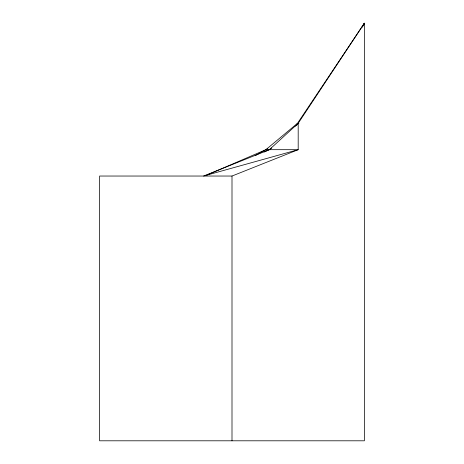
<?xml version="1.0" encoding="UTF-8"?>
<svg xmlns="http://www.w3.org/2000/svg" width="464" height="464" viewBox="0 0 464 464"><rect width="100%" height="100%" fill="white"/><g stroke="black" fill="none" stroke-linecap="round" stroke-linejoin="round"><path stroke-width="0.7" d="M296.728 125.303L297.482 123.325L364.379 23.2L364.379 440.8L99.621 440.8L99.621 176.036L232 176.036L298.19 149.681L298.19 123.325L364.379 23.2L362.744 26.431M361.868 27.608L364.379 23.2M295.324 126.191L297.482 123.325L298.886 123.325M298.19 123.325L269.352 149.681L264.115 152.053M255.171 155.655L265.884 149.681L297.482 123.325M271.724 148.033L269.352 149.681L203.58 176.036L298.19 149.681L265.884 149.681L208.614 174.319M265.884 149.681L267.763 148.642M205.285 175.752L207.286 174.893M232 176.036L232 440.8"/></g></svg>
